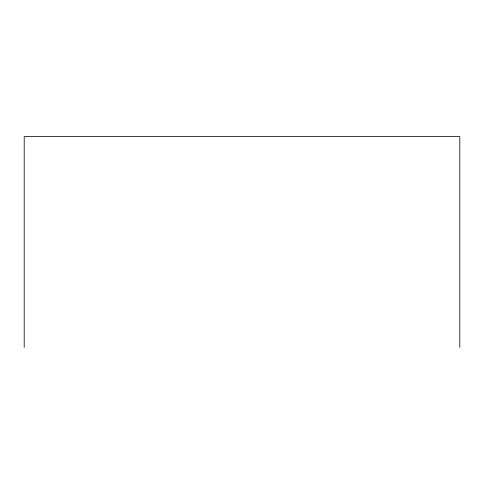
<?xml version="1.0" encoding="UTF-8"?>
<svg xmlns="http://www.w3.org/2000/svg" width="484" height="484" viewBox="0 0 484 484"><rect width="100%" height="100%" fill="white"/><g stroke="black" fill="none" stroke-linecap="round" stroke-linejoin="round"><path stroke-width="0.73" d="M459.8 347.415L459.8 136.585L24.2 136.585L24.2 347.415"/></g></svg>
